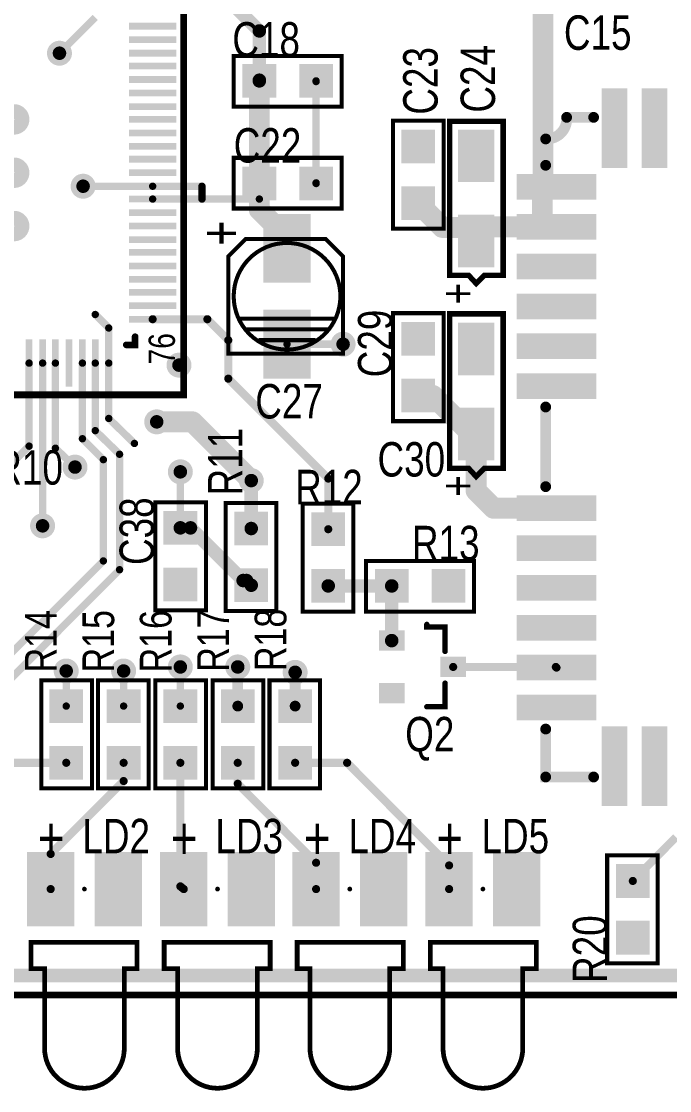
# Model space of a CAD drawing. Extents: x 0 to 3.95, y 0.22 to 3.09.
# Drawn here: x 2.048 to 3.007, y 0.215 to 1.799 of the extents above; entities that cross this region are included whole.
import ezdxf

# ---------------------------------------------------------------- set-up
doc = ezdxf.new("R2010")
doc.units = 0

msp = doc.modelspace()

# ---------------------------------------------------------------- linework, layer by layer
at = {"const_width": 0.01}
msp.add_lwpolyline([(0.005, 2.719), (0.005, 0.357), (3.942, 0.357), (3.942, 2.719), (0.005, 2.719)], close=True, dxfattribs=at)
at = {"layer": 'DRL'}
for points, const_width in [([(2.099, 1.752, 1), (2.109, 1.752, 1)], 0.01), ([(2.134, 1.555, 1), (2.144, 1.555, 1)], 0.01), ([(2.519, 1.321, 1), (2.529, 1.321, 1)], 0.01), ([(2.276, 1.29, 1), (2.286, 1.29, 1)], 0.01), ([(2.243, 1.206, 1), (2.253, 1.206, 1)], 0.01), ([(2.122, 1.139, 1), (2.132, 1.139, 1)], 0.01), ([(2.278, 1.132, 1), (2.288, 1.132, 1)], 0.01), ([(2.383, 1.119, 1), (2.393, 1.119, 1)], 0.01), ([(2.074, 1.052, 1), (2.084, 1.052, 1)], 0.01), ([(2.109, 0.837, 1), (2.119, 0.837, 1)], 0.01), ([(2.194, 0.837, 1), (2.204, 0.837, 1)], 0.01), ([(2.278, 0.843, 1), (2.288, 0.843, 1)], 0.01), ([(2.363, 0.843, 1), (2.373, 0.843, 1)], 0.01), ([(2.448, 0.835, 1), (2.458, 0.835, 1)], 0.01), ([(2.082, 0.514, 1), (2.1, 0.514, 1)], 0.019), ([(2.182, 0.514, 1), (2.2, 0.514, 1)], 0.019), ([(2.279, 0.514, 1), (2.297, 0.514, 1)], 0.019), ([(2.379, 0.514, 1), (2.397, 0.514, 1)], 0.019), ([(2.475, 0.514, 1), (2.493, 0.514, 1)], 0.019), ([(2.575, 0.514, 1), (2.593, 0.514, 1)], 0.019), ([(2.672, 0.514, 1), (2.69, 0.514, 1)], 0.019), ([(2.772, 0.514, 1), (2.79, 0.514, 1)], 0.019)]:
    msp.add_lwpolyline(points, format="xyb", close=True, dxfattribs=dict(at, const_width=const_width))
at = {"layer": 'SST'}
for points, const_width in [([(1.591, 1.943), (1.591, 1.246), (2.288, 1.246), (2.288, 1.943), (1.591, 1.943)], 0.01), ([(2.522, 1.673), (2.362, 1.673), (2.362, 1.673), (2.362, 1.748), (2.522, 1.748), (2.522, 1.673)], 0.006), ([(2.673, 1.652), (2.673, 1.492), (2.673, 1.492), (2.598, 1.492), (2.598, 1.652), (2.673, 1.652)], 0.006), ([(2.733, 1.423), (2.761, 1.423), (2.761, 1.651), (2.682, 1.651), (2.682, 1.423), (2.71, 1.423), (2.721, 1.411), (2.733, 1.423)], 0.008), ([(2.522, 1.522), (2.362, 1.522), (2.362, 1.522), (2.362, 1.597), (2.522, 1.597), (2.522, 1.522)], 0.006), ([(2.498, 1.477), (2.524, 1.451), (2.524, 1.307), (2.354, 1.307), (2.354, 1.451), (2.38, 1.477), (2.498, 1.477)], 0.006), ([(2.673, 1.367), (2.673, 1.207), (2.673, 1.207), (2.598, 1.207), (2.598, 1.367), (2.673, 1.367)], 0.006), ([(2.733, 1.137), (2.761, 1.137), (2.761, 1.366), (2.682, 1.366), (2.682, 1.137), (2.71, 1.137), (2.721, 1.125), (2.733, 1.137)], 0.008), ([(2.321, 1.087), (2.321, 0.927), (2.321, 0.927), (2.246, 0.927), (2.246, 1.087), (2.321, 1.087)], 0.006), ([(2.35, 0.926), (2.35, 1.086), (2.35, 1.086), (2.425, 1.086), (2.425, 0.926), (2.35, 0.926)], 0.006), ([(2.539, 1.085), (2.539, 0.925), (2.539, 0.925), (2.464, 0.925), (2.464, 1.085), (2.539, 1.085)], 0.006), ([(2.718, 0.925), (2.558, 0.925), (2.558, 0.925), (2.558, 1), (2.718, 1), (2.718, 0.925)], 0.006), ([(2.152, 0.823), (2.152, 0.663), (2.152, 0.663), (2.077, 0.663), (2.077, 0.823), (2.152, 0.823)], 0.006), ([(2.236, 0.823), (2.236, 0.663), (2.236, 0.663), (2.161, 0.663), (2.161, 0.823), (2.236, 0.823)], 0.006), ([(2.321, 0.823), (2.321, 0.663), (2.321, 0.663), (2.246, 0.663), (2.246, 0.823), (2.321, 0.823)], 0.006), ([(2.406, 0.823), (2.406, 0.663), (2.406, 0.663), (2.331, 0.663), (2.331, 0.823), (2.406, 0.823)], 0.006), ([(2.49, 0.823), (2.49, 0.663), (2.49, 0.663), (2.415, 0.663), (2.415, 0.823), (2.49, 0.823)], 0.006), ([(2.915, 0.404), (2.915, 0.564), (2.915, 0.564), (2.99, 0.564), (2.99, 0.404), (2.915, 0.404)], 0.006)]:
    msp.add_lwpolyline(points, close=True, dxfattribs=dict(at, const_width=const_width))
for points, const_width in [([(2.3605, 1.748, 1), (2.3635, 1.748, 1)], 0.003), ([(2.5205, 1.748, 1), (2.5235, 1.748, 1)], 0.003), ([(2.3605, 1.673, 1), (2.3635, 1.673, 1)], 0.003), ([(2.3605, 1.673, 1), (2.3635, 1.673, 1)], 0.003), ([(2.5205, 1.673, 1), (2.5235, 1.673, 1)], 0.003), ([(2.5205, 1.673, 1), (2.5235, 1.673, 1)], 0.003), ([(2.851, 1.657, 1), (2.859, 1.657, 1)], 0.008), ([(2.891, 1.657, 1), (2.899, 1.657, 1)], 0.008), ([(2.5965, 1.652, 1), (2.5995, 1.652, 1)], 0.003), ([(2.6715, 1.652, 1), (2.6745, 1.652, 1)], 0.003), ([(2.6715, 1.652, 1), (2.6745, 1.652, 1)], 0.003), ([(2.68, 1.651, 1), (2.684, 1.651, 1)], 0.004), ([(2.759, 1.651, 1), (2.763, 1.651, 1)], 0.004), ([(2.82, 1.625, 1), (2.828, 1.625, 1)], 0.008), ([(2.3605, 1.597, 1), (2.3635, 1.597, 1)], 0.003), ([(2.5205, 1.597, 1), (2.5235, 1.597, 1)], 0.003), ([(2.82, 1.586, 1), (2.828, 1.586, 1)], 0.008), ([(2.3605, 1.522, 1), (2.3635, 1.522, 1)], 0.003), ([(2.3605, 1.522, 1), (2.3635, 1.522, 1)], 0.003), ([(2.5205, 1.522, 1), (2.5235, 1.522, 1)], 0.003), ([(2.5205, 1.522, 1), (2.5235, 1.522, 1)], 0.003), ([(2.5965, 1.492, 1), (2.5995, 1.492, 1)], 0.003), ([(2.6715, 1.492, 1), (2.6745, 1.492, 1)], 0.003), ([(2.6715, 1.492, 1), (2.6745, 1.492, 1)], 0.003), ([(2.3785, 1.477, 1), (2.3815, 1.477, 1)], 0.003), ([(2.4965, 1.477, 1), (2.4995, 1.477, 1)], 0.003), ([(2.4965, 1.477, 1), (2.4995, 1.477, 1)], 0.003), ([(2.3525, 1.451, 1), (2.3555, 1.451, 1)], 0.003), ([(2.5225, 1.451, 1), (2.5255, 1.451, 1)], 0.003), ([(2.68, 1.423, 1), (2.684, 1.423, 1)], 0.004), ([(2.708, 1.423, 1), (2.712, 1.423, 1)], 0.004), ([(2.731, 1.423, 1), (2.735, 1.423, 1)], 0.004), ([(2.731, 1.423, 1), (2.735, 1.423, 1)], 0.004), ([(2.759, 1.423, 1), (2.763, 1.423, 1)], 0.004), ([(2.719, 1.411, 1), (2.723, 1.411, 1)], 0.004), ([(2.3605, 1.392, 1), (2.3635, 1.392, 1)], 0.003), ([(2.3605, 1.392, 1), (2.3635, 1.392, 1)], 0.003), ([(2.5185, 1.392, 1), (2.5215, 1.392, 1)], 0.003), ([(2.5185, 1.392, 1), (2.5215, 1.392, 1)], 0.003), ([(2.3705, 1.359, 1), (2.3735, 1.359, 1)], 0.003), ([(2.5085, 1.359, 1), (2.5115, 1.359, 1)], 0.003), ([(2.5965, 1.367, 1), (2.5995, 1.367, 1)], 0.003), ([(2.6715, 1.367, 1), (2.6745, 1.367, 1)], 0.003), ([(2.6715, 1.367, 1), (2.6745, 1.367, 1)], 0.003), ([(2.68, 1.366, 1), (2.684, 1.366, 1)], 0.004), ([(2.759, 1.366, 1), (2.763, 1.366, 1)], 0.004), ([(2.2135, 1.332, 1), (2.2185, 1.332, 1)], 0.005), ([(2.3805, 1.343, 1), (2.3835, 1.343, 1)], 0.003), ([(2.5005, 1.343, 1), (2.5035, 1.343, 1)], 0.003), ([(2.2005, 1.32, 1), (2.2055, 1.32, 1)], 0.005), ([(2.2135, 1.32, 1), (2.2185, 1.32, 1)], 0.005), ([(2.3985, 1.327, 1), (2.4015, 1.327, 1)], 0.003), ([(2.4805, 1.327, 1), (2.4835, 1.327, 1)], 0.003), ([(2.3525, 1.307, 1), (2.3555, 1.307, 1)], 0.003), ([(2.5225, 1.307, 1), (2.5255, 1.307, 1)], 0.003), ([(2.2855, 1.246, 1), (2.2905, 1.246, 1)], 0.005), ([(2.82, 1.228, 1), (2.828, 1.228, 1)], 0.008), ([(2.5965, 1.207, 1), (2.5995, 1.207, 1)], 0.003), ([(2.6715, 1.207, 1), (2.6745, 1.207, 1)], 0.003), ([(2.6715, 1.207, 1), (2.6745, 1.207, 1)], 0.003), ([(2.68, 1.137, 1), (2.684, 1.137, 1)], 0.004), ([(2.708, 1.137, 1), (2.712, 1.137, 1)], 0.004), ([(2.731, 1.137, 1), (2.735, 1.137, 1)], 0.004), ([(2.731, 1.137, 1), (2.735, 1.137, 1)], 0.004), ([(2.759, 1.137, 1), (2.763, 1.137, 1)], 0.004), ([(2.719, 1.125, 1), (2.723, 1.125, 1)], 0.004), ([(2.82, 1.11, 1), (2.828, 1.11, 1)], 0.008), ([(2.2445, 1.087, 1), (2.2475, 1.087, 1)], 0.003), ([(2.3195, 1.087, 1), (2.3225, 1.087, 1)], 0.003), ([(2.3195, 1.087, 1), (2.3225, 1.087, 1)], 0.003), ([(2.3485, 1.086, 1), (2.3515, 1.086, 1)], 0.003), ([(2.3485, 1.086, 1), (2.3515, 1.086, 1)], 0.003), ([(2.4235, 1.086, 1), (2.4265, 1.086, 1)], 0.003), ([(2.4625, 1.085, 1), (2.4655, 1.085, 1)], 0.003), ([(2.5375, 1.085, 1), (2.5405, 1.085, 1)], 0.003), ([(2.5375, 1.085, 1), (2.5405, 1.085, 1)], 0.003), ([(2.5565, 1, 1), (2.5595, 1, 1)], 0.003), ([(2.7165, 1, 1), (2.7195, 1, 1)], 0.003), ([(2.2445, 0.927, 1), (2.2475, 0.927, 1)], 0.003), ([(2.3195, 0.927, 1), (2.3225, 0.927, 1)], 0.003), ([(2.3195, 0.927, 1), (2.3225, 0.927, 1)], 0.003), ([(2.3485, 0.926, 1), (2.3515, 0.926, 1)], 0.003), ([(2.3485, 0.926, 1), (2.3515, 0.926, 1)], 0.003), ([(2.4235, 0.926, 1), (2.4265, 0.926, 1)], 0.003), ([(2.4625, 0.925, 1), (2.4655, 0.925, 1)], 0.003), ([(2.5375, 0.925, 1), (2.5405, 0.925, 1)], 0.003), ([(2.5375, 0.925, 1), (2.5405, 0.925, 1)], 0.003), ([(2.5565, 0.925, 1), (2.5595, 0.925, 1)], 0.003), ([(2.5565, 0.925, 1), (2.5595, 0.925, 1)], 0.003), ([(2.7165, 0.925, 1), (2.7195, 0.925, 1)], 0.003), ([(2.7165, 0.925, 1), (2.7195, 0.925, 1)], 0.003), ([(2.646, 0.906, 1), (2.65, 0.906, 1)], 0.004), ([(2.646, 0.902, 1), (2.65, 0.902, 1)], 0.004), ([(2.673, 0.902, 1), (2.677, 0.902, 1)], 0.004), ([(2.673, 0.866, 1), (2.677, 0.866, 1)], 0.004), ([(2.0755, 0.823, 1), (2.0785, 0.823, 1)], 0.003), ([(2.1505, 0.823, 1), (2.1535, 0.823, 1)], 0.003), ([(2.1505, 0.823, 1), (2.1535, 0.823, 1)], 0.003), ([(2.1595, 0.823, 1), (2.1625, 0.823, 1)], 0.003), ([(2.2345, 0.823, 1), (2.2375, 0.823, 1)], 0.003), ([(2.2345, 0.823, 1), (2.2375, 0.823, 1)], 0.003), ([(2.2445, 0.823, 1), (2.2475, 0.823, 1)], 0.003), ([(2.3195, 0.823, 1), (2.3225, 0.823, 1)], 0.003), ([(2.3195, 0.823, 1), (2.3225, 0.823, 1)], 0.003), ([(2.3295, 0.823, 1), (2.3325, 0.823, 1)], 0.003), ([(2.4045, 0.823, 1), (2.4075, 0.823, 1)], 0.003), ([(2.4045, 0.823, 1), (2.4075, 0.823, 1)], 0.003), ([(2.4135, 0.823, 1), (2.4165, 0.823, 1)], 0.003), ([(2.4885, 0.823, 1), (2.4915, 0.823, 1)], 0.003), ([(2.4885, 0.823, 1), (2.4915, 0.823, 1)], 0.003), ([(2.673, 0.819, 1), (2.677, 0.819, 1)], 0.004), ([(2.646, 0.784, 1), (2.65, 0.784, 1)], 0.004), ([(2.673, 0.784, 1), (2.677, 0.784, 1)], 0.004), ([(2.82, 0.751, 1), (2.828, 0.751, 1)], 0.008), ([(2.82, 0.68, 1), (2.828, 0.68, 1)], 0.008), ([(2.891, 0.68, 1), (2.899, 0.68, 1)], 0.008), ([(2.0755, 0.663, 1), (2.0785, 0.663, 1)], 0.003), ([(2.1505, 0.663, 1), (2.1535, 0.663, 1)], 0.003), ([(2.1505, 0.663, 1), (2.1535, 0.663, 1)], 0.003), ([(2.1595, 0.663, 1), (2.1625, 0.663, 1)], 0.003), ([(2.2345, 0.663, 1), (2.2375, 0.663, 1)], 0.003), ([(2.2345, 0.663, 1), (2.2375, 0.663, 1)], 0.003), ([(2.2445, 0.663, 1), (2.2475, 0.663, 1)], 0.003), ([(2.3195, 0.663, 1), (2.3225, 0.663, 1)], 0.003), ([(2.3195, 0.663, 1), (2.3225, 0.663, 1)], 0.003), ([(2.3295, 0.663, 1), (2.3325, 0.663, 1)], 0.003), ([(2.4045, 0.663, 1), (2.4075, 0.663, 1)], 0.003), ([(2.4045, 0.663, 1), (2.4075, 0.663, 1)], 0.003), ([(2.4135, 0.663, 1), (2.4165, 0.663, 1)], 0.003), ([(2.4885, 0.663, 1), (2.4915, 0.663, 1)], 0.003), ([(2.4885, 0.663, 1), (2.4915, 0.663, 1)], 0.003), ([(2.9135, 0.564, 1), (2.9165, 0.564, 1)], 0.003), ([(2.9135, 0.564, 1), (2.9165, 0.564, 1)], 0.003), ([(2.9885, 0.564, 1), (2.9915, 0.564, 1)], 0.003), ([(2.1393, 0.514, 1), (2.1427, 0.514, 1)], 0.0035), ([(2.1393, 0.514, 1), (2.1427, 0.514, 1)], 0.0035), ([(2.1393, 0.514, 1), (2.1427, 0.514, 1)], 0.0035), ([(2.1393, 0.514, 1), (2.1427, 0.514, 1)], 0.0035), ([(2.3363, 0.514, 1), (2.3398, 0.514, 1)], 0.0035), ([(2.3363, 0.514, 1), (2.3398, 0.514, 1)], 0.0035), ([(2.3363, 0.514, 1), (2.3398, 0.514, 1)], 0.0035), ([(2.3363, 0.514, 1), (2.3398, 0.514, 1)], 0.0035), ([(2.5322, 0.514, 1), (2.5357, 0.514, 1)], 0.0035), ([(2.5322, 0.514, 1), (2.5357, 0.514, 1)], 0.0035), ([(2.5322, 0.514, 1), (2.5357, 0.514, 1)], 0.0035), ([(2.5322, 0.514, 1), (2.5357, 0.514, 1)], 0.0035), ([(2.7293, 0.514, 1), (2.7327, 0.514, 1)], 0.0035), ([(2.7293, 0.514, 1), (2.7327, 0.514, 1)], 0.0035), ([(2.7293, 0.514, 1), (2.7327, 0.514, 1)], 0.0035), ([(2.7293, 0.514, 1), (2.7327, 0.514, 1)], 0.0035), ([(2.082, 0.278, 1), (2.2, 0.278), (2.2, 0.396), (2.219, 0.396), (2.219, 0.435), (2.062, 0.435), (2.062, 0.396), (2.082, 0.396), (2.082, 0.278)], 0.007), ([(2.0602, 0.435, 1), (2.0637, 0.435, 1)], 0.0035), ([(2.2172, 0.435, 1), (2.2207, 0.435, 1)], 0.0035), ([(2.279, 0.278, 1), (2.397, 0.278), (2.397, 0.396), (2.416, 0.396), (2.416, 0.435), (2.259, 0.435), (2.259, 0.396), (2.279, 0.396), (2.279, 0.278)], 0.007), ([(2.2573, 0.435, 1), (2.2607, 0.435, 1)], 0.0035), ([(2.4143, 0.435, 1), (2.4177, 0.435, 1)], 0.0035), ([(2.475, 0.278, 1), (2.593, 0.278), (2.593, 0.396), (2.613, 0.396), (2.613, 0.435), (2.456, 0.435), (2.456, 0.396), (2.475, 0.396), (2.475, 0.278)], 0.007), ([(2.4543, 0.435, 1), (2.4577, 0.435, 1)], 0.0035), ([(2.6113, 0.435, 1), (2.6147, 0.435, 1)], 0.0035), ([(2.672, 0.278, 1), (2.79, 0.278), (2.79, 0.396), (2.81, 0.396), (2.81, 0.435), (2.653, 0.435), (2.653, 0.396), (2.672, 0.396), (2.672, 0.278)], 0.007), ([(2.6513, 0.435, 1), (2.6547, 0.435, 1)], 0.0035), ([(2.8083, 0.435, 1), (2.8118, 0.435, 1)], 0.0035), ([(2.0602, 0.396, 1), (2.0637, 0.396, 1)], 0.0035), ([(2.0802, 0.396, 1), (2.0837, 0.396, 1)], 0.0035), ([(2.1983, 0.396, 1), (2.2018, 0.396, 1)], 0.0035), ([(2.2172, 0.396, 1), (2.2207, 0.396, 1)], 0.0035), ([(2.2573, 0.396, 1), (2.2607, 0.396, 1)], 0.0035), ([(2.2773, 0.396, 1), (2.2807, 0.396, 1)], 0.0035), ([(2.3952, 0.396, 1), (2.3987, 0.396, 1)], 0.0035), ([(2.4143, 0.396, 1), (2.4177, 0.396, 1)], 0.0035), ([(2.4543, 0.396, 1), (2.4577, 0.396, 1)], 0.0035), ([(2.4733, 0.396, 1), (2.4768, 0.396, 1)], 0.0035), ([(2.5913, 0.396, 1), (2.5947, 0.396, 1)], 0.0035), ([(2.6113, 0.396, 1), (2.6147, 0.396, 1)], 0.0035), ([(2.6513, 0.396, 1), (2.6547, 0.396, 1)], 0.0035), ([(2.6703, 0.396, 1), (2.6738, 0.396, 1)], 0.0035), ([(2.7883, 0.396, 1), (2.7918, 0.396, 1)], 0.0035), ([(2.8083, 0.396, 1), (2.8118, 0.396, 1)], 0.0035), ([(2.9135, 0.404, 1), (2.9165, 0.404, 1)], 0.003), ([(2.9135, 0.404, 1), (2.9165, 0.404, 1)], 0.003), ([(2.9885, 0.404, 1), (2.9915, 0.404, 1)], 0.003), ([(2.0802, 0.278, 1), (2.0837, 0.278, 1)], 0.0035), ([(2.0802, 0.278, 1), (2.0837, 0.278, 1)], 0.0035), ([(2.1983, 0.278, 1), (2.2018, 0.278, 1)], 0.0035), ([(2.2773, 0.278, 1), (2.2807, 0.278, 1)], 0.0035), ([(2.2773, 0.278, 1), (2.2807, 0.278, 1)], 0.0035), ([(2.3952, 0.278, 1), (2.3987, 0.278, 1)], 0.0035), ([(2.4733, 0.278, 1), (2.4768, 0.278, 1)], 0.0035), ([(2.4733, 0.278, 1), (2.4768, 0.278, 1)], 0.0035), ([(2.5913, 0.278, 1), (2.5947, 0.278, 1)], 0.0035), ([(2.6703, 0.278, 1), (2.6738, 0.278, 1)], 0.0035), ([(2.6703, 0.278, 1), (2.6738, 0.278, 1)], 0.0035), ([(2.7883, 0.278, 1), (2.7918, 0.278, 1)], 0.0035)]:
    msp.add_lwpolyline(points, format="xyb", close=True, dxfattribs=dict(at, const_width=const_width))
for points, const_width in [([(2.824, 1.586), (2.824, 1.625, 0.454458), (2.855, 1.657), (2.895, 1.657)], 0.016), ([(2.52, 1.392, 1), (2.362, 1.392)], 0.006), ([(2.362, 1.392, 1), (2.52, 1.392)], 0.006)]:
    msp.add_lwpolyline(points, format="xyb", dxfattribs=dict(at, const_width=const_width))
for points, const_width in [([(2.372, 1.359), (2.51, 1.359)], 0.006), ([(2.216, 1.332), (2.216, 1.32), (2.203, 1.32)], 0.01), ([(2.382, 1.343), (2.502, 1.343)], 0.006), ([(2.4, 1.327), (2.482, 1.327)], 0.006), ([(2.824, 1.11), (2.824, 1.228)], 0.016), ([(2.675, 0.866), (2.675, 0.902), (2.648, 0.902), (2.648, 0.906)], 0.008), ([(2.648, 0.784), (2.675, 0.784), (2.675, 0.819)], 0.008), ([(2.895, 0.68), (2.824, 0.68), (2.824, 0.751)], 0.016), ([(2.141, 0.514), (2.141, 0.514)], 0.007), ([(2.141, 0.514), (2.141, 0.514)], 0.007), ([(2.338, 0.514), (2.338, 0.514)], 0.007), ([(2.338, 0.514), (2.338, 0.514)], 0.007), ([(2.534, 0.514), (2.534, 0.514)], 0.007), ([(2.534, 0.514), (2.534, 0.514)], 0.007), ([(2.731, 0.514), (2.731, 0.514)], 0.007), ([(2.731, 0.514), (2.731, 0.514)], 0.007)]:
    msp.add_lwpolyline(points, dxfattribs=dict(at, const_width=const_width))
at = {"layer": 'TOP'}
for points, const_width in [([(2.236, 1.949), (2.4, 1.785)], 0.02), ([(2.82, 1.554), (2.82, 1.857)], 0.031), ([(2.104, 1.752), (2.157, 1.805)], 0.011), ([(2.4, 1.785), (2.4, 1.712)], 0.02), ([(2.4, 1.559), (2.4, 1.711)], 0.031), ([(2.4, 1.712), (2.4, 1.711)], 0.02), ([(2.484, 1.711), (2.484, 1.71)], 0.011), ([(2.484, 1.71), (2.484, 1.56)], 0.011), ([(2.4, 1.559), (2.4, 1.536)], 0.031), ([(2.4, 1.559), (2.4, 1.536)], 0.031), ([(2.84, 1.554), (2.819, 1.554)], 0.031), ([(2.819, 1.554), (2.819, 1.495)], 0.031), ([(2.84, 1.554), (2.82, 1.554)], 0.031), ([(2.139, 1.555), (2.242, 1.555)], 0.011), ([(2.242, 1.555), (2.315, 1.555)], 0.011), ([(2.315, 1.555), (2.315, 1.536)], 0.011), ([(2.484, 1.56), (2.484, 1.559)], 0.011), ([(2.315, 1.536), (2.242, 1.536)], 0.011), ([(2.315, 1.536), (2.242, 1.536)], 0.011), ([(2.4, 1.536), (2.315, 1.536)], 0.011), ([(2.4, 1.536), (2.4, 1.52)], 0.031), ([(2.635, 1.53), (2.671, 1.494)], 0.031), ([(2.4, 1.52), (2.441, 1.479)], 0.031), ([(2.671, 1.494), (2.721, 1.494)], 0.031), ([(2.819, 1.495), (2.721, 1.495)], 0.031), ([(2.721, 1.495), (2.721, 1.474)], 0.031), ([(2.721, 1.494), (2.721, 1.474)], 0.031), ([(2.84, 1.495), (2.819, 1.495)], 0.031), ([(2.819, 1.495), (2.84, 1.495)], 0.031), ([(2.441, 1.479), (2.441, 1.463)], 0.031), ([(2.157, 1.365), (2.177, 1.345)], 0.011), ([(2.323, 1.358), (2.242, 1.358)], 0.012), ([(2.354, 1.327), (2.323, 1.358)], 0.012), ([(2.177, 1.345), (2.177, 1.293)], 0.011), ([(2.354, 1.27), (2.354, 1.327)], 0.012), ([(2.441, 1.321), (2.524, 1.321)], 0.011), ([(2.059, 1.293), (2.059, 1.17)], 0.011), ([(2.079, 1.052), (2.079, 1.293)], 0.011), ([(2.098, 1.167), (2.098, 1.293)], 0.011), ([(2.138, 1.181), (2.138, 1.293)], 0.011), ([(2.157, 1.193), (2.157, 1.293)], 0.011), ([(2.177, 1.211), (2.177, 1.293)], 0.011), ([(2.502, 1.122), (2.354, 1.27)], 0.012), ([(2.635, 1.245), (2.657, 1.245)], 0.031), ([(2.657, 1.245), (2.714, 1.188)], 0.031), ([(2.301, 1.206), (2.248, 1.206)], 0.031), ([(2.388, 1.119), (2.301, 1.206)], 0.031), ([(2.215, 1.174), (2.177, 1.211)], 0.011), ([(2.193, 1.158), (2.157, 1.193)], 0.011), ([(2.714, 1.188), (2.721, 1.188)], 0.031), ([(2.721, 1.188), (2.721, 1.104)], 0.031), ([(2.059, 1.17), (2.027, 1.138)], 0.011), ([(2.127, 1.139), (2.098, 1.167)], 0.011), ([(2.169, 1.15), (2.138, 1.181)], 0.011), ([(2.193, 0.987), (2.193, 1.158)], 0.011), ([(2.169, 1), (2.169, 1.15)], 0.011), ([(2.283, 1.049), (2.283, 1.132)], 0.011), ([(2.388, 1.048), (2.388, 1.119)], 0.02), ([(2.388, 1.119), (2.388, 1.119)], 0.02), ([(2.502, 1.047), (2.502, 1.122)], 0.012), ([(2.721, 1.104), (2.747, 1.078)], 0.031), ([(2.747, 1.078), (2.84, 1.078)], 0.031), ([(2.283, 1.049), (2.298, 1.049)], 0.02), ([(2.298, 1.049), (2.376, 0.971)], 0.02), ([(1.925, 0.756), (2.169, 1)], 0.011), ([(1.772, 0.565), (2.193, 0.987)], 0.011), ([(2.376, 0.971), (2.381, 0.971)], 0.02), ([(2.381, 0.971), (2.388, 0.964)], 0.02), ([(2.502, 0.963), (2.596, 0.963)], 0.02), ([(2.596, 0.882), (2.596, 0.963)], 0.02), ([(2.596, 0.963), (2.596, 0.963)], 0.02), ([(2.114, 0.837), (2.114, 0.785)], 0.011), ([(2.199, 0.785), (2.199, 0.837)], 0.011), ([(2.283, 0.785), (2.283, 0.843)], 0.011), ([(2.368, 0.785), (2.368, 0.843)], 0.016), ([(2.453, 0.785), (2.453, 0.835)], 0.016), ([(2.839, 0.843), (2.687, 0.843)], 0.012), ([(2.84, 0.842), (2.839, 0.843)], 0.012), ([(2.368, 0.785), (2.368, 0.785)], 0.016), ([(2.114, 0.701), (1.965, 0.701)], 0.012), ([(2.199, 0.701), (2.199, 0.674)], 0.012), ([(2.283, 0.518), (2.283, 0.701)], 0.012), ([(2.368, 0.701), (2.368, 0.67)], 0.012), ([(2.453, 0.701), (2.53, 0.701)], 0.012), ([(2.53, 0.701), (2.681, 0.549)], 0.012), ([(2.199, 0.674), (2.091, 0.566)], 0.012), ([(2.368, 0.67), (2.484, 0.553)], 0.012), ([(3.017, 0.591), (2.953, 0.526)], 0.012), ([(2.091, 0.566), (2.091, 0.514)], 0.012), ([(2.484, 0.553), (2.484, 0.514)], 0.012), ([(2.681, 0.549), (2.681, 0.514)], 0.012), ([(2.288, 0.514), (2.283, 0.518)], 0.012), ([(0.152, 0.386), (3.315, 0.386)], 0.02)]:
    msp.add_lwpolyline(points, dxfattribs=dict(at, const_width=const_width))
for points, const_width in [([(2.395, 1.785, 1), (2.405, 1.785, 1)], 0.01), ([(2.395, 1.785, 1), (2.405, 1.785, 1)], 0.01), ([(2.095, 1.752, 1), (2.113, 1.752, 1)], 0.019), ([(2.1013, 1.752, 1), (2.1067, 1.752, 1)], 0.0055), ([(2.3922, 1.711, 1), (2.4078, 1.711, 1)], 0.0155), ([(2.395, 1.712, 1), (2.405, 1.712, 1)], 0.01), ([(2.395, 1.712, 1), (2.405, 1.712, 1)], 0.01), ([(2.395, 1.711, 1), (2.405, 1.711, 1)], 0.01), ([(2.4813, 1.711, 1), (2.4867, 1.711, 1)], 0.0055), ([(2.4813, 1.71, 1), (2.4867, 1.71, 1)], 0.0055), ([(2.4813, 1.71, 1), (2.4867, 1.71, 1)], 0.0055), ([(2.026, 1.654, 1), (2.048, 1.654, 1)], 0.023), ([(2.026, 1.575, 1), (2.048, 1.575, 1)], 0.023), ([(2.13, 1.555, 1), (2.148, 1.555, 1)], 0.019), ([(2.3922, 1.559, 1), (2.4078, 1.559, 1)], 0.0155), ([(2.3922, 1.559, 1), (2.4078, 1.559, 1)], 0.0155), ([(2.3922, 1.559, 1), (2.4078, 1.559, 1)], 0.0155), ([(2.8112, 1.554, 1), (2.8268, 1.554, 1)], 0.0155), ([(2.8112, 1.554, 1), (2.8268, 1.554, 1)], 0.0155), ([(2.8122, 1.554, 1), (2.8278, 1.554, 1)], 0.0155), ([(2.8122, 1.554, 1), (2.8278, 1.554, 1)], 0.0155), ([(2.8322, 1.554, 1), (2.8478, 1.554, 1)], 0.0155), ([(2.8322, 1.554, 1), (2.8478, 1.554, 1)], 0.0155), ([(2.1363, 1.555, 1), (2.1417, 1.555, 1)], 0.0055), ([(2.2393, 1.555, 1), (2.2447, 1.555, 1)], 0.0055), ([(2.2393, 1.555, 1), (2.2447, 1.555, 1)], 0.0055), ([(2.3123, 1.555, 1), (2.3177, 1.555, 1)], 0.0055), ([(2.3123, 1.555, 1), (2.3177, 1.555, 1)], 0.0055), ([(2.4813, 1.56, 1), (2.4867, 1.56, 1)], 0.0055), ([(2.4813, 1.56, 1), (2.4867, 1.56, 1)], 0.0055), ([(2.4813, 1.559, 1), (2.4867, 1.559, 1)], 0.0055), ([(2.2393, 1.536, 1), (2.2447, 1.536, 1)], 0.0055), ([(2.2393, 1.536, 1), (2.2447, 1.536, 1)], 0.0055), ([(2.3123, 1.536, 1), (2.3177, 1.536, 1)], 0.0055), ([(2.3123, 1.536, 1), (2.3177, 1.536, 1)], 0.0055), ([(2.3123, 1.536, 1), (2.3177, 1.536, 1)], 0.0055), ([(2.3123, 1.536, 1), (2.3177, 1.536, 1)], 0.0055), ([(2.3922, 1.536, 1), (2.4078, 1.536, 1)], 0.0155), ([(2.3922, 1.536, 1), (2.4078, 1.536, 1)], 0.0155), ([(2.3922, 1.536, 1), (2.4078, 1.536, 1)], 0.0155), ([(2.3973, 1.536, 1), (2.4027, 1.536, 1)], 0.0055), ([(2.6272, 1.53, 1), (2.6427, 1.53, 1)], 0.0155), ([(2.3922, 1.52, 1), (2.4078, 1.52, 1)], 0.0155), ([(2.3922, 1.52, 1), (2.4078, 1.52, 1)], 0.0155), ([(2.026, 1.496, 1), (2.048, 1.496, 1)], 0.023), ([(2.6632, 1.494, 1), (2.6788, 1.494, 1)], 0.0155), ([(2.6632, 1.494, 1), (2.6788, 1.494, 1)], 0.0155), ([(2.7132, 1.495, 1), (2.7288, 1.495, 1)], 0.0155), ([(2.7132, 1.495, 1), (2.7288, 1.495, 1)], 0.0155), ([(2.7132, 1.494, 1), (2.7288, 1.494, 1)], 0.0155), ([(2.7132, 1.494, 1), (2.7288, 1.494, 1)], 0.0155), ([(2.8112, 1.495, 1), (2.8268, 1.495, 1)], 0.0155), ([(2.8112, 1.495, 1), (2.8268, 1.495, 1)], 0.0155), ([(2.8112, 1.495, 1), (2.8268, 1.495, 1)], 0.0155), ([(2.8112, 1.495, 1), (2.8268, 1.495, 1)], 0.0155), ([(2.8322, 1.495, 1), (2.8478, 1.495, 1)], 0.0155), ([(2.8322, 1.495, 1), (2.8478, 1.495, 1)], 0.0155), ([(2.4332, 1.479, 1), (2.4488, 1.479, 1)], 0.0155), ([(2.4332, 1.479, 1), (2.4488, 1.479, 1)], 0.0155), ([(2.7132, 1.474, 1), (2.7288, 1.474, 1)], 0.0155), ([(2.7132, 1.474, 1), (2.7288, 1.474, 1)], 0.0155), ([(2.4332, 1.463, 1), (2.4488, 1.463, 1)], 0.0155), ([(2.1543, 1.365, 1), (2.1597, 1.365, 1)], 0.0055), ([(2.239, 1.358, 1), (2.245, 1.358, 1)], 0.006), ([(2.32, 1.358, 1), (2.326, 1.358, 1)], 0.006), ([(2.32, 1.358, 1), (2.326, 1.358, 1)], 0.006), ([(2.1743, 1.345, 1), (2.1797, 1.345, 1)], 0.0055), ([(2.1743, 1.345, 1), (2.1797, 1.345, 1)], 0.0055), ([(2.351, 1.327, 1), (2.357, 1.327, 1)], 0.006), ([(2.351, 1.327, 1), (2.357, 1.327, 1)], 0.006), ([(2.515, 1.321, 1), (2.533, 1.321, 1)], 0.019), ([(2.4383, 1.321, 1), (2.4437, 1.321, 1)], 0.0055), ([(2.5213, 1.321, 1), (2.5267, 1.321, 1)], 0.0055), ([(2.272, 1.29, 1), (2.29, 1.29, 1)], 0.019), ([(2.0563, 1.293, 1), (2.0618, 1.293, 1)], 0.0055), ([(2.0763, 1.293, 1), (2.0818, 1.293, 1)], 0.0055), ([(2.0953, 1.293, 1), (2.1007, 1.293, 1)], 0.0055), ([(2.1353, 1.293, 1), (2.1407, 1.293, 1)], 0.0055), ([(2.1543, 1.293, 1), (2.1597, 1.293, 1)], 0.0055), ([(2.1743, 1.293, 1), (2.1797, 1.293, 1)], 0.0055), ([(2.1743, 1.293, 1), (2.1797, 1.293, 1)], 0.0055), ([(2.351, 1.27, 1), (2.357, 1.27, 1)], 0.006), ([(2.351, 1.27, 1), (2.357, 1.27, 1)], 0.006), ([(2.6272, 1.245, 1), (2.6427, 1.245, 1)], 0.0155), ([(2.6492, 1.245, 1), (2.6648, 1.245, 1)], 0.0155), ([(2.6492, 1.245, 1), (2.6648, 1.245, 1)], 0.0155), ([(2.239, 1.206, 1), (2.257, 1.206, 1)], 0.019), ([(2.2403, 1.206, 1), (2.2558, 1.206, 1)], 0.0155), ([(2.2933, 1.206, 1), (2.3088, 1.206, 1)], 0.0155), ([(2.2933, 1.206, 1), (2.3088, 1.206, 1)], 0.0155), ([(2.1743, 1.211, 1), (2.1797, 1.211, 1)], 0.0055), ([(2.1743, 1.211, 1), (2.1797, 1.211, 1)], 0.0055), ([(2.1543, 1.193, 1), (2.1597, 1.193, 1)], 0.0055), ([(2.1543, 1.193, 1), (2.1597, 1.193, 1)], 0.0055), ([(2.7062, 1.188, 1), (2.7218, 1.188, 1)], 0.0155), ([(2.7062, 1.188, 1), (2.7218, 1.188, 1)], 0.0155), ([(2.7132, 1.188, 1), (2.7288, 1.188, 1)], 0.0155), ([(2.7132, 1.188, 1), (2.7288, 1.188, 1)], 0.0155), ([(2.0563, 1.17, 1), (2.0618, 1.17, 1)], 0.0055), ([(2.0563, 1.17, 1), (2.0618, 1.17, 1)], 0.0055), ([(2.0953, 1.167, 1), (2.1007, 1.167, 1)], 0.0055), ([(2.0953, 1.167, 1), (2.1007, 1.167, 1)], 0.0055), ([(2.1353, 1.181, 1), (2.1407, 1.181, 1)], 0.0055), ([(2.1353, 1.181, 1), (2.1407, 1.181, 1)], 0.0055), ([(2.2123, 1.174, 1), (2.2177, 1.174, 1)], 0.0055), ([(2.118, 1.139, 1), (2.136, 1.139, 1)], 0.019), ([(2.1903, 1.158, 1), (2.1957, 1.158, 1)], 0.0055), ([(2.1903, 1.158, 1), (2.1957, 1.158, 1)], 0.0055), ([(2.1243, 1.139, 1), (2.1297, 1.139, 1)], 0.0055), ([(2.1663, 1.15, 1), (2.1717, 1.15, 1)], 0.0055), ([(2.1663, 1.15, 1), (2.1717, 1.15, 1)], 0.0055), ([(2.274, 1.132, 1), (2.292, 1.132, 1)], 0.019), ([(2.2803, 1.132, 1), (2.2857, 1.132, 1)], 0.0055), ([(2.379, 1.119, 1), (2.397, 1.119, 1)], 0.019), ([(2.3802, 1.119, 1), (2.3958, 1.119, 1)], 0.0155), ([(2.383, 1.119, 1), (2.393, 1.119, 1)], 0.01), ([(2.383, 1.119, 1), (2.393, 1.119, 1)], 0.01), ([(2.383, 1.119, 1), (2.393, 1.119, 1)], 0.01), ([(2.499, 1.122, 1), (2.505, 1.122, 1)], 0.006), ([(2.499, 1.122, 1), (2.505, 1.122, 1)], 0.006), ([(2.7132, 1.104, 1), (2.7288, 1.104, 1)], 0.0155), ([(2.7132, 1.104, 1), (2.7288, 1.104, 1)], 0.0155), ([(2.7392, 1.078, 1), (2.7548, 1.078, 1)], 0.0155), ([(2.7392, 1.078, 1), (2.7548, 1.078, 1)], 0.0155), ([(2.8322, 1.078, 1), (2.8478, 1.078, 1)], 0.0155), ([(2.07, 1.052, 1), (2.088, 1.052, 1)], 0.019), ([(2.0763, 1.052, 1), (2.0818, 1.052, 1)], 0.0055), ([(2.278, 1.049, 1), (2.288, 1.049, 1)], 0.01), ([(2.2803, 1.049, 1), (2.2857, 1.049, 1)], 0.0055), ([(2.293, 1.049, 1), (2.303, 1.049, 1)], 0.01), ([(2.293, 1.049, 1), (2.303, 1.049, 1)], 0.01), ([(2.383, 1.048, 1), (2.393, 1.048, 1)], 0.01), ([(2.499, 1.047, 1), (2.505, 1.047, 1)], 0.006), ([(2.1663, 1, 1), (2.1717, 1, 1)], 0.0055), ([(2.1663, 1, 1), (2.1717, 1, 1)], 0.0055), ([(2.1903, 0.987, 1), (2.1957, 0.987, 1)], 0.0055), ([(2.1903, 0.987, 1), (2.1957, 0.987, 1)], 0.0055), ([(2.371, 0.971, 1), (2.381, 0.971, 1)], 0.01), ([(2.371, 0.971, 1), (2.381, 0.971, 1)], 0.01), ([(2.376, 0.971, 1), (2.386, 0.971, 1)], 0.01), ([(2.376, 0.971, 1), (2.386, 0.971, 1)], 0.01), ([(2.383, 0.964, 1), (2.393, 0.964, 1)], 0.01), ([(2.497, 0.963, 1), (2.507, 0.963, 1)], 0.01), ([(2.591, 0.963, 1), (2.601, 0.963, 1)], 0.01), ([(2.591, 0.963, 1), (2.601, 0.963, 1)], 0.01), ([(2.591, 0.963, 1), (2.601, 0.963, 1)], 0.01), ([(2.591, 0.963, 1), (2.601, 0.963, 1)], 0.01), ([(2.591, 0.882, 1), (2.601, 0.882, 1)], 0.01), ([(2.105, 0.837, 1), (2.123, 0.837, 1)], 0.019), ([(2.19, 0.837, 1), (2.208, 0.837, 1)], 0.019), ([(2.274, 0.843, 1), (2.292, 0.843, 1)], 0.019), ([(2.359, 0.843, 1), (2.377, 0.843, 1)], 0.019), ([(2.1113, 0.837, 1), (2.1167, 0.837, 1)], 0.0055), ([(2.1963, 0.837, 1), (2.2017, 0.837, 1)], 0.0055), ([(2.2803, 0.843, 1), (2.2857, 0.843, 1)], 0.0055), ([(2.364, 0.843, 1), (2.372, 0.843, 1)], 0.008), ([(2.444, 0.835, 1), (2.462, 0.835, 1)], 0.019), ([(2.449, 0.835, 1), (2.457, 0.835, 1)], 0.008), ([(2.684, 0.843, 1), (2.69, 0.843, 1)], 0.006), ([(2.836, 0.843, 1), (2.842, 0.843, 1)], 0.006), ([(2.836, 0.843, 1), (2.842, 0.843, 1)], 0.006), ([(2.837, 0.842, 1), (2.843, 0.842, 1)], 0.006), ([(2.364, 0.785, 1), (2.372, 0.785, 1)], 0.008), ([(2.364, 0.785, 1), (2.372, 0.785, 1)], 0.008), ([(2.364, 0.785, 1), (2.372, 0.785, 1)], 0.008), ([(2.449, 0.785, 1), (2.457, 0.785, 1)], 0.008), ([(2.1113, 0.785, 1), (2.1167, 0.785, 1)], 0.0055), ([(2.1963, 0.785, 1), (2.2017, 0.785, 1)], 0.0055), ([(2.2803, 0.785, 1), (2.2857, 0.785, 1)], 0.0055), ([(2.111, 0.701, 1), (2.117, 0.701, 1)], 0.006), ([(2.196, 0.701, 1), (2.202, 0.701, 1)], 0.006), ([(2.28, 0.701, 1), (2.286, 0.701, 1)], 0.006), ([(2.365, 0.701, 1), (2.371, 0.701, 1)], 0.006), ([(2.45, 0.701, 1), (2.456, 0.701, 1)], 0.006), ([(2.527, 0.701, 1), (2.533, 0.701, 1)], 0.006), ([(2.527, 0.701, 1), (2.533, 0.701, 1)], 0.006), ([(2.196, 0.674, 1), (2.202, 0.674, 1)], 0.006), ([(2.196, 0.674, 1), (2.202, 0.674, 1)], 0.006), ([(2.365, 0.67, 1), (2.371, 0.67, 1)], 0.006), ([(2.365, 0.67, 1), (2.371, 0.67, 1)], 0.006), ([(2.088, 0.566, 1), (2.094, 0.566, 1)], 0.006), ([(2.088, 0.566, 1), (2.094, 0.566, 1)], 0.006), ([(2.481, 0.553, 1), (2.487, 0.553, 1)], 0.006), ([(2.481, 0.553, 1), (2.487, 0.553, 1)], 0.006), ([(2.678, 0.549, 1), (2.684, 0.549, 1)], 0.006), ([(2.678, 0.549, 1), (2.684, 0.549, 1)], 0.006), ([(2.28, 0.518, 1), (2.286, 0.518, 1)], 0.006), ([(2.28, 0.518, 1), (2.286, 0.518, 1)], 0.006), ([(2.95, 0.526, 1), (2.956, 0.526, 1)], 0.006), ([(2.088, 0.514, 1), (2.094, 0.514, 1)], 0.006), ([(2.285, 0.514, 1), (2.291, 0.514, 1)], 0.006), ([(2.481, 0.514, 1), (2.487, 0.514, 1)], 0.006), ([(2.678, 0.514, 1), (2.684, 0.514, 1)], 0.006)]:
    msp.add_lwpolyline(points, format="xyb", close=True, dxfattribs=dict(at, const_width=const_width))
for points in [[(2.207, 1.787), (2.277, 1.787), (2.207, 1.797), (2.277, 1.797)], [(2.207, 1.767), (2.277, 1.767), (2.207, 1.777), (2.277, 1.777)], [(2.207, 1.747), (2.277, 1.747), (2.207, 1.757), (2.277, 1.757)], [(2.207, 1.728), (2.277, 1.728), (2.207, 1.738), (2.277, 1.738)], [(2.375, 1.686), (2.425, 1.686), (2.375, 1.736), (2.425, 1.736)], [(2.459, 1.686), (2.509, 1.686), (2.459, 1.736), (2.509, 1.736)], [(2.207, 1.708), (2.277, 1.708), (2.207, 1.718), (2.277, 1.718)], [(2.207, 1.688), (2.277, 1.688), (2.207, 1.698), (2.277, 1.698)], [(2.907, 1.582), (2.945, 1.582), (2.907, 1.7), (2.945, 1.7)], [(2.966, 1.582), (3.004, 1.582), (2.966, 1.7), (3.004, 1.7)], [(2.207, 1.668), (2.277, 1.668), (2.207, 1.678), (2.277, 1.678)], [(2.207, 1.649), (2.277, 1.649), (2.207, 1.659), (2.277, 1.659)], [(2.207, 1.629), (2.277, 1.629), (2.207, 1.639), (2.277, 1.639)], [(2.61, 1.589), (2.66, 1.589), (2.61, 1.639), (2.66, 1.639)], [(2.694, 1.561), (2.748, 1.561), (2.694, 1.639), (2.748, 1.639)], [(2.207, 1.609), (2.277, 1.609), (2.207, 1.619), (2.277, 1.619)], [(2.207, 1.59), (2.277, 1.59), (2.207, 1.6), (2.277, 1.6)], [(2.375, 1.534), (2.425, 1.534), (2.375, 1.584), (2.425, 1.584)], [(2.459, 1.534), (2.509, 1.534), (2.459, 1.584), (2.509, 1.584)], [(2.207, 1.57), (2.277, 1.57), (2.207, 1.58), (2.277, 1.58)], [(2.781, 1.535), (2.899, 1.535), (2.781, 1.573), (2.899, 1.573)], [(2.207, 1.55), (2.277, 1.55), (2.207, 1.56), (2.277, 1.56)], [(2.61, 1.505), (2.66, 1.505), (2.61, 1.555), (2.66, 1.555)], [(2.207, 1.531), (2.277, 1.531), (2.207, 1.541), (2.277, 1.541)], [(2.207, 1.511), (2.277, 1.511), (2.207, 1.521), (2.277, 1.521)], [(2.406, 1.412), (2.476, 1.412), (2.406, 1.514), (2.476, 1.514)], [(2.694, 1.435), (2.748, 1.435), (2.694, 1.513), (2.748, 1.513)], [(2.781, 1.476), (2.899, 1.476), (2.781, 1.514), (2.899, 1.514)], [(2.207, 1.491), (2.277, 1.491), (2.207, 1.501), (2.277, 1.501)], [(2.207, 1.471), (2.277, 1.471), (2.207, 1.481), (2.277, 1.481)], [(2.207, 1.452), (2.277, 1.452), (2.207, 1.462), (2.277, 1.462)], [(2.207, 1.432), (2.277, 1.432), (2.207, 1.442), (2.277, 1.442)], [(2.781, 1.417), (2.899, 1.417), (2.781, 1.455), (2.899, 1.455)], [(2.207, 1.412), (2.277, 1.412), (2.207, 1.422), (2.277, 1.422)], [(2.207, 1.393), (2.277, 1.393), (2.207, 1.403), (2.277, 1.403)], [(2.781, 1.358), (2.899, 1.358), (2.781, 1.396), (2.899, 1.396)], [(2.207, 1.373), (2.277, 1.373), (2.207, 1.383), (2.277, 1.383)], [(2.207, 1.353), (2.277, 1.353), (2.207, 1.363), (2.277, 1.363)], [(2.406, 1.27), (2.476, 1.27), (2.406, 1.372), (2.476, 1.372)], [(2.61, 1.304), (2.66, 1.304), (2.61, 1.354), (2.66, 1.354)], [(2.694, 1.275), (2.748, 1.275), (2.694, 1.353), (2.748, 1.353)], [(2.781, 1.299), (2.899, 1.299), (2.781, 1.337), (2.899, 1.337)], [(2.054, 1.258), (2.064, 1.258), (2.054, 1.328), (2.064, 1.328)], [(2.074, 1.258), (2.084, 1.258), (2.074, 1.328), (2.084, 1.328)], [(2.093, 1.258), (2.103, 1.258), (2.093, 1.328), (2.103, 1.328)], [(2.113, 1.258), (2.123, 1.258), (2.113, 1.328), (2.123, 1.328)], [(2.133, 1.258), (2.143, 1.258), (2.133, 1.328), (2.143, 1.328)], [(2.152, 1.258), (2.162, 1.258), (2.152, 1.328), (2.162, 1.328)], [(2.172, 1.258), (2.182, 1.258), (2.172, 1.328), (2.182, 1.328)], [(2.61, 1.22), (2.66, 1.22), (2.61, 1.27), (2.66, 1.27)], [(2.781, 1.24), (2.899, 1.24), (2.781, 1.278), (2.899, 1.278)], [(2.694, 1.149), (2.748, 1.149), (2.694, 1.227), (2.748, 1.227)], [(2.781, 1.059), (2.899, 1.059), (2.781, 1.097), (2.899, 1.097)], [(2.258, 1.024), (2.308, 1.024), (2.258, 1.074), (2.308, 1.074)], [(2.363, 1.023), (2.413, 1.023), (2.363, 1.073), (2.413, 1.073)], [(2.477, 1.022), (2.527, 1.022), (2.477, 1.072), (2.527, 1.072)], [(2.781, 1), (2.899, 1), (2.781, 1.038), (2.899, 1.038)], [(2.258, 0.94), (2.308, 0.94), (2.258, 0.99), (2.308, 0.99)], [(2.363, 0.939), (2.413, 0.939), (2.363, 0.989), (2.413, 0.989)], [(2.477, 0.938), (2.527, 0.938), (2.477, 0.988), (2.527, 0.988)], [(2.571, 0.938), (2.621, 0.938), (2.571, 0.988), (2.621, 0.988)], [(2.655, 0.938), (2.705, 0.938), (2.655, 0.988), (2.705, 0.988)], [(2.781, 0.941), (2.899, 0.941), (2.781, 0.979), (2.899, 0.979)], [(2.781, 0.882), (2.899, 0.882), (2.781, 0.92), (2.899, 0.92)], [(2.577, 0.867), (2.615, 0.867), (2.577, 0.897), (2.615, 0.897)], [(2.668, 0.828), (2.706, 0.828), (2.668, 0.858), (2.706, 0.858)], [(2.781, 0.823), (2.899, 0.823), (2.781, 0.861), (2.899, 0.861)], [(2.089, 0.76), (2.139, 0.76), (2.089, 0.81), (2.139, 0.81)], [(2.174, 0.76), (2.224, 0.76), (2.174, 0.81), (2.224, 0.81)], [(2.258, 0.76), (2.308, 0.76), (2.258, 0.81), (2.308, 0.81)], [(2.343, 0.76), (2.393, 0.76), (2.343, 0.81), (2.393, 0.81)], [(2.428, 0.76), (2.478, 0.76), (2.428, 0.81), (2.478, 0.81)], [(2.577, 0.789), (2.615, 0.789), (2.577, 0.819), (2.615, 0.819)], [(2.781, 0.764), (2.899, 0.764), (2.781, 0.802), (2.899, 0.802)], [(2.907, 0.637), (2.945, 0.637), (2.907, 0.755), (2.945, 0.755)], [(2.966, 0.637), (3.004, 0.637), (2.966, 0.755), (3.004, 0.755)], [(2.089, 0.676), (2.139, 0.676), (2.089, 0.726), (2.139, 0.726)], [(2.174, 0.676), (2.224, 0.676), (2.174, 0.726), (2.224, 0.726)], [(2.258, 0.676), (2.308, 0.676), (2.258, 0.726), (2.308, 0.726)], [(2.343, 0.676), (2.393, 0.676), (2.343, 0.726), (2.393, 0.726)], [(2.428, 0.676), (2.478, 0.676), (2.428, 0.726), (2.478, 0.726)], [(2.056, 0.459), (2.126, 0.459), (2.056, 0.569), (2.126, 0.569)], [(2.156, 0.459), (2.226, 0.459), (2.156, 0.569), (2.226, 0.569)], [(2.253, 0.459), (2.323, 0.459), (2.253, 0.569), (2.323, 0.569)], [(2.353, 0.459), (2.423, 0.459), (2.353, 0.569), (2.423, 0.569)], [(2.449, 0.459), (2.519, 0.459), (2.449, 0.569), (2.519, 0.569)], [(2.549, 0.459), (2.619, 0.459), (2.549, 0.569), (2.619, 0.569)], [(2.646, 0.459), (2.716, 0.459), (2.646, 0.569), (2.716, 0.569)], [(2.746, 0.459), (2.816, 0.459), (2.746, 0.569), (2.816, 0.569)], [(2.928, 0.501), (2.978, 0.501), (2.928, 0.551), (2.978, 0.551)], [(2.928, 0.417), (2.978, 0.417), (2.928, 0.467), (2.978, 0.467)]]:
    msp.add_solid(points, dxfattribs=at)

# ---------------------------------------------------------------- texts
at = {"layer": 'SST', "width": 0.8}
for s, height, rotation, p in [('C15', 0.051, 360, (2.851, 1.757)), ('C23', 0.051, 90, (2.664, 1.661)), ('C24', 0.051, 90, (2.749, 1.664)), ('+', 0.06, 270, (2.315, 1.504)), ('+', 0.051, 90, (2.719, 1.38)), ('C29', 0.051, 90, (2.597, 1.272)), ('76', 0.039, 90, (2.275, 1.291)), ('C27', 0.051, 360, (2.394, 1.211)), ('R11', 0.051, 90, (2.375, 1.097)), ('C30', 0.051, 360, (2.575, 1.125)), ('R12', 0.051, 360, (2.453, 1.084)), ('+', 0.051, 90, (2.719, 1.095)), ('C38', 0.051, 90, (2.244, 0.994)), ('R14', 0.047, 90, (2.1, 0.835)), ('R15', 0.047, 90, (2.185, 0.835)), ('R16', 0.047, 90, (2.27, 0.835)), ('R17', 0.047, 90, (2.355, 0.836)), ('R18', 0.047, 90, (2.44, 0.837)), ('Q2', 0.051, 360, (2.616, 0.718)), ('R20', 0.051, 90, (2.915, 0.375))]:
    msp.add_text(s, height=height, rotation=rotation, dxfattribs=at).set_placement(p)
for s, height, p in [('C18', 0.051, (2.36, 1.747)), ('C22', 0.051, (2.362, 1.59)), ('R10', 0.051, (2.009, 1.113)), ('R13', 0.051, (2.626, 1.001)), ('LD2', 0.051, (2.138, 0.567)), ('LD3', 0.051, (2.335, 0.567)), ('LD4', 0.051, (2.532, 0.567)), ('LD5', 0.051, (2.729, 0.567)), ('+', 0.063, (2.072, 0.558)), ('+', 0.063, (2.269, 0.558)), ('+', 0.063, (2.466, 0.558)), ('+', 0.063, (2.662, 0.558))]:
    msp.add_text(s, height=height, dxfattribs=at).set_placement(p)

doc.saveas('drawing.dxf')
